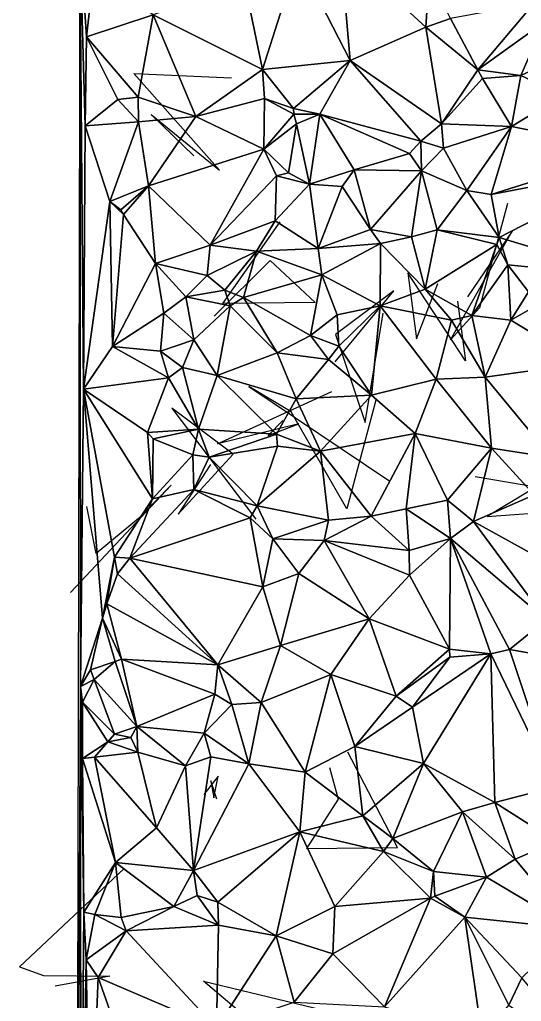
# Model space of a CAD drawing. Header units: metres. Extents: x -15.8 to 15, y -15.6 to 15.3.
# Drawn here: x -15.75 to -9.09, y -8.62 to 4.41 of the extents above; entities that cross this region are included whole.
import ezdxf

# ---------------------------------------------------------------- set-up
doc = ezdxf.new("R2010")
doc.units = ezdxf.units.M
doc.layers.add('CRACKS', color=1, linetype='Continuous')
doc.layers.add('STREET_MESH', color=7, linetype='Continuous')

msp = doc.modelspace()

# ---------------------------------------------------------------- linework, layer by layer
at = {"layer": 'CRACKS'}
for points in [[(-13.438, 2.599, 0.1), (-14.005, 3.148, 0.1), (-13.1, 2.408, 0.1), (-14.238, 3.692, 0.1), (-12.941, 3.633, 0.1)], [(-9.278, 1.965, 0.1), (-9.648, 0.583, 0.1), (-10.036, 0.158, 0.1), (-9.216, 1.6, 0.1), (-9.808, 0.725, 0.1)], [(-13.171, 0.469, 0.1), (-12.428, 1.207, 0.1), (-11.83, 0.652, 0.1), (-13.056, 0.637, 0.1), (-12.293, 1.723, 0.1)], [(-9.942, 0.67, 0.1), (-9.834, -0.121, 0.1), (-10.599, 1.044, 0.1), (-10.486, 0.171, 0.1), (-10.203, 0.902, 0.1)], [(-11.564, -0.136, 0.1), (-10.786, 0.805, 0.1), (-11.559, 0.228, 0.1), (-11.167, -0.939, 0.1), (-10.93, 0.511, 0.1)], [(-11.025, -0.642, 0.1), (-11.408, -2.086, 0.1), (-12.15, -0.798, 0.1), (-12.711, -0.462, 0.1), (-10.851, -1.711, 0.1)], [(-12.26, -0.915, 0.1), (-12.454, -1.115, 0.1), (-12.045, -0.958, 0.1), (-13.124, -1.225, 0.1), (-11.609, -0.527, 0.1)], [(-13.22, -1.499, 0.1), (-13.648, -2.157, 0.1), (-12.916, -1.362, 0.1), (-13.734, -0.749, 0.1), (-12.617, -2.222, 0.1)], [(-9.708, -1.658, 0.1), (-8.64, -1.839, 0.1), (-8.09, -1.306, 0.1), (-9.55, -2.186, 0.1), (-8.581, -2.118, 0.1)], [(-15.076, -3.195, 0.1), (-13.741, -1.773, 0.1), (-14.174, -2.213, 0.1), (-14.734, -2.678, 0.1), (-14.862, -2.054, 0.1)], [(-11.638, -5.519, 0.1), (-11.525, -5.937, 0.1), (-11.946, -6.595, 0.1), (-10.738, -6.58, 0.1), (-11.395, -5.313, 0.1)], [(-13.136, -5.938, 0.1), (-13.213, -5.695, 0.1), (-13.173, -5.921, 0.1), (-13.119, -5.634, 0.1), (-13.307, -5.876, 0.1)], [(-14.368, -6.862, 0.1), (-15.752, -8.163, 0.1), (-15.433, -8.279, 0.1), (-14.556, -8.285, 0.1), (-15.278, -8.421, 0.1)], [(-12.864, -8.938, 0.1), (-12.386, -9.456, 0.1), (-11.776, -9.655, 0.1), (-13.313, -8.352, 0.1), (-11.713, -8.737, 0.1)]]:
    msp.add_polyline3d(points, dxfattribs=at)
at = {"layer": 'STREET_MESH'}
for points in [[(-14.946, -4.445), (-14.952, 5.509), (-14.999, -14.999)], [(-14.946, -4.445), (-14.903, -0.499), (-14.952, 5.509)], [(-14.903, -0.499), (-14.881, 2.995), (-14.952, 5.509)], [(-14.881, 2.995), (-14.866, 4.179), (-14.952, 5.509)], [(-14.866, 4.179), (-14.771, 5.004), (-14.952, 5.509)], [(-11.496, 5.346), (-12.061, 5.216), (-11.364, 3.862)], [(-11.496, 5.346), (-10.361, 4.307), (-10.316, 4.991)], [(-11.496, 5.346), (-11.364, 3.862), (-10.361, 4.307)], [(-12.061, 5.216), (-12.769, 4.902), (-12.531, 3.744)], [(-11.364, 3.862), (-12.061, 5.216), (-12.531, 3.744)], [(-14.866, 4.179), (-13.979, 4.471), (-14.771, 5.004)], [(-10.316, 4.991), (-10.361, 4.307), (-10.036, 4.421)], [(-12.769, 4.902), (-13.979, 4.471), (-12.531, 3.744)], [(-9.671, 3.738), (-8.926, 4.623), (-10.036, 4.421)], [(-8.926, 4.623), (-9.671, 3.738), (-8.79, 4.372)], [(-14.18, 3.378), (-13.979, 4.471), (-14.866, 4.179)], [(-14.18, 3.378), (-13.413, 3.118), (-13.979, 4.471)], [(-13.979, 4.471), (-13.413, 3.118), (-12.531, 3.744)], [(-11.364, 3.862), (-10.153, 3.023), (-10.361, 4.307)], [(-10.361, 4.307), (-9.671, 3.738), (-10.036, 4.421)], [(-10.153, 3.023), (-9.671, 3.738), (-10.361, 4.307)], [(-9.671, 3.738), (-9.101, 3.664), (-8.79, 4.372)], [(-9.101, 3.664), (-8.442, 3.968), (-8.79, 4.372)], [(-14.447, 3.346), (-14.866, 4.179), (-14.881, 2.995)], [(-14.447, 3.346), (-14.18, 3.378), (-14.866, 4.179)], [(-9.101, 3.664), (-8.543, 3.403), (-8.442, 3.968)], [(-12.116, 3.228), (-11.364, 3.862), (-12.531, 3.744)], [(-11.364, 3.862), (-12.116, 3.228), (-11.769, 3.149)], [(-10.429, 2.794), (-11.364, 3.862), (-11.769, 3.149)], [(-10.429, 2.794), (-10.153, 3.023), (-11.364, 3.862)], [(-13.413, 3.118), (-12.503, 3.358), (-12.531, 3.744)], [(-12.503, 3.358), (-12.116, 3.228), (-12.531, 3.744)], [(-9.609, 3.626), (-9.671, 3.738), (-10.153, 3.023)], [(-9.609, 3.626), (-9.101, 3.664), (-9.671, 3.738)], [(-9.609, 3.626), (-9.227, 2.985), (-9.101, 3.664)], [(-9.101, 3.664), (-9.227, 2.985), (-8.543, 3.403)], [(-9.227, 2.985), (-9.609, 3.626), (-10.153, 3.023)], [(-9.227, 2.985), (-7.641, 2.669), (-8.543, 3.403)], [(-14.447, 3.346), (-14.881, 2.995), (-14.174, 3.05)], [(-14.18, 3.378), (-14.447, 3.346), (-14.174, 3.05)], [(-13.413, 3.118), (-14.18, 3.378), (-14.174, 3.05)], [(-12.512, 2.686), (-12.503, 3.358), (-13.413, 3.118)], [(-12.115, 3.151), (-12.503, 3.358), (-12.512, 2.686)], [(-12.115, 3.151), (-12.116, 3.228), (-12.503, 3.358)], [(-12.08, 3.024), (-12.115, 3.151), (-12.512, 2.686)], [(-12.116, 3.228), (-12.115, 3.151), (-11.769, 3.149)], [(-12.115, 3.151), (-12.08, 3.024), (-11.769, 3.149)], [(-12.08, 3.024), (-11.905, 2.224), (-11.769, 3.149)], [(-11.905, 2.224), (-11.311, 2.41), (-11.769, 3.149)], [(-10.58, 2.63), (-10.429, 2.794), (-11.769, 3.149)], [(-11.311, 2.41), (-10.58, 2.63), (-11.769, 3.149)], [(-14.881, 2.995), (-14.555, 1.991), (-14.174, 3.05)], [(-14.555, 1.991), (-14.041, 2.199), (-14.174, 3.05)], [(-14.041, 2.199), (-13.413, 3.118), (-14.174, 3.05)], [(-14.041, 2.199), (-12.512, 2.686), (-13.413, 3.118)], [(-12.08, 3.024), (-12.512, 2.686), (-12.186, 2.374)], [(-11.905, 2.224), (-12.08, 3.024), (-12.186, 2.374)], [(-10.429, 2.794), (-10.126, 2.699), (-10.153, 3.023)], [(-10.126, 2.699), (-9.227, 2.985), (-10.153, 3.023)], [(-14.555, 1.991), (-14.881, 2.995), (-14.903, -0.499)], [(-9.817, 2.136), (-9.227, 2.985), (-10.126, 2.699)], [(-9.227, 2.985), (-9.817, 2.136), (-9.496, 2.083)], [(-7.641, 2.669), (-9.227, 2.985), (-9.496, 2.083)], [(-10.42, 2.401), (-10.429, 2.794), (-10.58, 2.63)], [(-10.126, 2.699), (-10.429, 2.794), (-10.42, 2.401)], [(-13.224, 1.414), (-12.512, 2.686), (-14.041, 2.199)], [(-13.224, 1.414), (-12.341, 2.334), (-12.512, 2.686)], [(-12.512, 2.686), (-12.341, 2.334), (-12.186, 2.374)], [(-11.311, 2.41), (-10.42, 2.401), (-10.58, 2.63)], [(-9.817, 2.136), (-10.126, 2.699), (-10.42, 2.401)], [(-7.559, 2.455), (-7.641, 2.669), (-9.496, 2.083)], [(-12.341, 2.334), (-11.905, 2.224), (-12.186, 2.374)], [(-11.311, 2.41), (-11.905, 2.224), (-11.47, 2.19)], [(-11.095, 1.622), (-11.311, 2.41), (-11.47, 2.19)], [(-11.311, 2.41), (-11.095, 1.622), (-10.42, 2.401)], [(-11.095, 1.622), (-10.551, 1.523), (-10.42, 2.401)], [(-10.42, 2.401), (-10.551, 1.523), (-10.211, 1.615)], [(-9.817, 2.136), (-10.42, 2.401), (-10.211, 1.615)], [(-9.389, 1.516), (-7.559, 2.455), (-9.496, 2.083)], [(-7.559, 2.455), (-9.389, 1.516), (-7.667, 0.991)], [(-12.341, 2.334), (-13.224, 1.414), (-12.359, 1.737)], [(-11.905, 2.224), (-12.341, 2.334), (-12.359, 1.737)], [(-11.789, 1.369), (-11.905, 2.224), (-12.359, 1.737)], [(-11.905, 2.224), (-11.789, 1.369), (-11.47, 2.19)], [(-14.409, 1.881), (-14.041, 2.199), (-14.555, 1.991)], [(-14.041, 2.199), (-14.409, 1.881), (-14.375, 1.821)], [(-13.948, 1.168), (-14.041, 2.199), (-14.375, 1.821)], [(-13.224, 1.414), (-14.041, 2.199), (-13.948, 1.168)], [(-11.789, 1.369), (-11.095, 1.622), (-11.47, 2.19)], [(-9.389, 1.516), (-9.817, 2.136), (-10.211, 1.615)], [(-9.817, 2.136), (-9.389, 1.516), (-9.496, 2.083)], [(-14.555, 1.991), (-14.903, -0.499), (-14.52, 0.066)], [(-14.375, 1.821), (-14.555, 1.991), (-14.52, 0.066)], [(-14.409, 1.881), (-14.555, 1.991), (-14.375, 1.821)], [(-13.948, 1.168), (-14.375, 1.821), (-14.52, 0.066)], [(-13.224, 1.414), (-12.609, 1.331), (-12.359, 1.737)], [(-12.609, 1.331), (-11.789, 1.369), (-12.359, 1.737)], [(-10.963, 1.435), (-11.095, 1.622), (-11.789, 1.369)], [(-10.963, 1.435), (-10.551, 1.523), (-11.095, 1.622)], [(-10.551, 1.523), (-10.372, 0.83), (-10.211, 1.615)], [(-10.372, 0.83), (-9.418, 1.423), (-10.211, 1.615)], [(-9.418, 1.423), (-9.389, 1.516), (-10.211, 1.615)], [(-10.963, 1.435), (-11.789, 1.369), (-11.741, 1.021)], [(-10.967, 0.608), (-10.963, 1.435), (-11.741, 1.021)], [(-10.963, 1.435), (-10.967, 0.608), (-10.372, 0.83)], [(-10.551, 1.523), (-10.963, 1.435), (-10.372, 0.83)], [(-9.418, 1.423), (-9.275, 1.151), (-9.389, 1.516)], [(-9.389, 1.516), (-9.275, 1.151), (-7.667, 0.991)], [(-13.224, 1.414), (-13.948, 1.168), (-13.263, 1.009)], [(-12.609, 1.331), (-13.224, 1.414), (-13.263, 1.009)], [(-13.029, 0.817), (-12.609, 1.331), (-13.263, 1.009)], [(-13.029, 0.817), (-12.78, 0.718), (-12.609, 1.331)], [(-12.609, 1.331), (-12.78, 0.718), (-11.741, 1.021)], [(-11.789, 1.369), (-12.609, 1.331), (-11.741, 1.021)], [(-9.75, 0.478), (-9.418, 1.423), (-10.372, 0.83)], [(-9.275, 1.151), (-9.418, 1.423), (-9.75, 0.478)], [(-13.839, 0.511), (-13.948, 1.168), (-14.52, 0.066)], [(-13.263, 1.009), (-13.948, 1.168), (-13.548, 0.729)], [(-13.948, 1.168), (-13.839, 0.511), (-13.548, 0.729)], [(-9.233, 0.419), (-9.275, 1.151), (-9.75, 0.478)], [(-9.275, 1.151), (-9, 0.793), (-7.667, 0.991)], [(-9.275, 1.151), (-9.233, 0.419), (-9, 0.793)], [(-13.029, 0.817), (-13.263, 1.009), (-13.548, 0.729)], [(-12.78, 0.718), (-11.892, 0.215), (-11.741, 1.021)], [(-11.741, 1.021), (-11.892, 0.215), (-11.536, 0.49)], [(-10.967, 0.608), (-11.741, 1.021), (-11.536, 0.49)], [(-13.029, 0.817), (-13.548, 0.729), (-12.957, 0.607)], [(-12.78, 0.718), (-13.029, 0.817), (-12.957, 0.607)], [(-10.967, 0.608), (-10.022, 0.419), (-10.372, 0.83)], [(-10.022, 0.419), (-9.75, 0.478), (-10.372, 0.83)], [(-9, 0.793), (-9.233, 0.419), (-8.916, 0.6)], [(-13.839, 0.511), (-13.44, 0.155), (-13.548, 0.729)], [(-13.548, 0.729), (-13.44, 0.155), (-12.957, 0.607)], [(-12.335, -0.016), (-12.78, 0.718), (-12.957, 0.607)], [(-11.892, 0.215), (-12.78, 0.718), (-12.335, -0.016)], [(-13.44, 0.155), (-13.13, -0.316), (-12.957, 0.607)], [(-13.13, -0.316), (-12.335, -0.016), (-12.957, 0.607)], [(-11.514, 0.071), (-10.967, 0.608), (-11.536, 0.49)], [(-10.967, 0.608), (-11.514, 0.071), (-11.081, -0.58)], [(-10.967, 0.608), (-11.081, -0.58), (-10.224, -0.366)], [(-10.022, 0.419), (-10.967, 0.608), (-10.224, -0.366)], [(-8.916, 0.6), (-9.233, 0.419), (-8.288, -0.156)], [(-13.881, 0.005), (-13.839, 0.511), (-14.52, 0.066)], [(-13.44, 0.155), (-13.839, 0.511), (-13.881, 0.005)], [(-11.892, 0.215), (-11.514, 0.071), (-11.536, 0.49)], [(-9.574, -0.341), (-10.022, 0.419), (-10.224, -0.366)], [(-9.75, 0.478), (-10.022, 0.419), (-9.574, -0.341)], [(-9.233, 0.419), (-9.75, 0.478), (-9.574, -0.341)], [(-8.288, -0.156), (-9.233, 0.419), (-9.574, -0.341)], [(-13.592, -0.211), (-13.44, 0.155), (-13.881, 0.005)], [(-13.44, 0.155), (-13.592, -0.211), (-13.13, -0.316)], [(-11.655, -0.106), (-11.892, 0.215), (-12.335, -0.016)], [(-11.655, -0.106), (-11.514, 0.071), (-11.892, 0.215)], [(-14.903, -0.499), (-13.777, -0.35), (-14.52, 0.066)], [(-13.777, -0.35), (-13.881, 0.005), (-14.52, 0.066)], [(-13.777, -0.35), (-13.592, -0.211), (-13.881, 0.005)], [(-11.514, 0.071), (-11.655, -0.106), (-11.081, -0.58)], [(-13.13, -0.316), (-12.084, -0.627), (-12.335, -0.016)], [(-12.084, -0.627), (-11.655, -0.106), (-12.335, -0.016)], [(-11.655, -0.106), (-12.084, -0.627), (-11.081, -0.58)], [(-13.378, -1.027), (-13.592, -0.211), (-13.777, -0.35)], [(-13.592, -0.211), (-13.378, -1.027), (-13.13, -0.316)], [(-8.694, -1.405), (-8.288, -0.156), (-9.574, -0.341)], [(-13.777, -0.35), (-14.903, -0.499), (-14.056, -1.073)], [(-13.378, -1.027), (-13.777, -0.35), (-14.056, -1.073)], [(-13.13, -0.316), (-13.378, -1.027), (-12.342, -1.097)], [(-12.084, -0.627), (-13.13, -0.316), (-12.342, -1.097)], [(-11.081, -0.58), (-10.504, -1.087), (-10.224, -0.366)], [(-10.504, -1.087), (-9.492, -1.279), (-10.224, -0.366)], [(-9.492, -1.279), (-9.574, -0.341), (-10.224, -0.366)], [(-9.492, -1.279), (-8.694, -1.405), (-9.574, -0.341)], [(-14.946, -4.445), (-14.65, -3.535), (-14.903, -0.499)], [(-14.903, -0.499), (-13.99, -1.952), (-14.056, -1.073)], [(-14.492, -2.729), (-13.99, -1.952), (-14.903, -0.499)], [(-14.65, -3.535), (-14.492, -2.729), (-14.903, -0.499)], [(-11.758, -1.323), (-12.084, -0.627), (-12.342, -1.097)], [(-12.084, -0.627), (-11.758, -1.323), (-11.081, -0.58)], [(-11.758, -1.323), (-10.504, -1.087), (-11.081, -0.58)], [(-13.978, -1.157), (-13.378, -1.027), (-14.056, -1.073)], [(-13.453, -1.368), (-13.378, -1.027), (-13.978, -1.157)], [(-13.378, -1.027), (-13.453, -1.368), (-13.238, -1.4)], [(-13.378, -1.027), (-13.238, -1.4), (-12.342, -1.097)], [(-13.99, -1.952), (-13.978, -1.157), (-14.056, -1.073)], [(-13.453, -1.368), (-13.978, -1.157), (-13.99, -1.952)], [(-13.238, -1.4), (-12.33, -1.254), (-12.342, -1.097)], [(-12.33, -1.254), (-11.758, -1.323), (-12.342, -1.097)], [(-10.504, -1.087), (-11.758, -1.323), (-11.087, -2.182)], [(-10.622, -2.085), (-10.504, -1.087), (-11.087, -2.182)], [(-10.622, -2.085), (-10.073, -1.969), (-10.504, -1.087)], [(-10.504, -1.087), (-10.073, -1.969), (-9.492, -1.279)], [(-12.599, -2.045), (-12.33, -1.254), (-13.238, -1.4)], [(-11.758, -1.323), (-12.33, -1.254), (-12.599, -2.045)], [(-10.073, -1.969), (-9.728, -2.256), (-9.492, -1.279)], [(-9.492, -1.279), (-9.728, -2.256), (-8.922, -1.902)], [(-8.694, -1.405), (-9.492, -1.279), (-8.922, -1.902)], [(-13.453, -1.368), (-13.99, -1.952), (-13.441, -1.831)], [(-13.238, -1.4), (-13.453, -1.368), (-13.441, -1.831)], [(-12.599, -2.045), (-13.238, -1.4), (-13.441, -1.831)], [(-11.758, -1.323), (-12.599, -2.045), (-11.653, -2.237)], [(-11.758, -1.323), (-11.653, -2.237), (-11.087, -2.182)], [(-13.99, -1.952), (-14.492, -2.729), (-14.288, -2.742)], [(-13.441, -1.831), (-13.99, -1.952), (-14.288, -2.742)], [(-12.692, -2.206), (-13.441, -1.831), (-14.288, -2.742)], [(-12.692, -2.206), (-12.599, -2.045), (-13.441, -1.831)], [(-9.728, -2.256), (-8.385, -2.998), (-8.922, -1.902)], [(-12.599, -2.045), (-12.692, -2.206), (-12.394, -2.482)], [(-11.653, -2.237), (-12.599, -2.045), (-12.394, -2.482)], [(-10.073, -1.969), (-10.622, -2.085), (-10.035, -2.478)], [(-10.073, -1.969), (-10.035, -2.478), (-9.728, -2.256)], [(-12.524, -3.123), (-12.692, -2.206), (-14.288, -2.742)], [(-12.692, -2.206), (-12.524, -3.123), (-12.394, -2.482)], [(-11.653, -2.237), (-11.712, -2.506), (-11.087, -2.182)], [(-11.712, -2.506), (-10.584, -2.64), (-11.087, -2.182)], [(-10.584, -2.64), (-10.622, -2.085), (-11.087, -2.182)], [(-10.035, -2.478), (-10.622, -2.085), (-10.584, -2.64)], [(-11.712, -2.506), (-11.653, -2.237), (-12.394, -2.482)], [(-10.035, -2.478), (-8.767, -3.561), (-9.728, -2.256)], [(-8.767, -3.561), (-8.385, -2.998), (-9.728, -2.256)], [(-12.524, -3.123), (-12.049, -2.944), (-12.394, -2.482)], [(-12.049, -2.944), (-11.712, -2.506), (-12.394, -2.482)], [(-11.712, -2.506), (-12.049, -2.944), (-11.114, -3.547)], [(-10.579, -2.965), (-11.712, -2.506), (-11.114, -3.547)], [(-11.712, -2.506), (-10.579, -2.965), (-10.584, -2.64)], [(-10.579, -2.965), (-10.035, -2.478), (-10.584, -2.64)], [(-10.035, -2.478), (-10.579, -2.965), (-10.047, -3.946)], [(-9.498, -4.012), (-10.035, -2.478), (-10.047, -3.946)], [(-8.767, -3.561), (-10.035, -2.478), (-9.252, -3.954)], [(-10.035, -2.478), (-9.498, -4.012), (-9.252, -3.954)], [(-14.65, -3.535), (-14.596, -3.347), (-14.492, -2.729)], [(-14.596, -3.347), (-14.455, -2.949), (-14.492, -2.729)], [(-14.492, -2.729), (-14.455, -2.949), (-14.288, -2.742)], [(-14.455, -2.949), (-13.12, -4.156), (-14.288, -2.742)], [(-13.12, -4.156), (-12.524, -3.123), (-14.288, -2.742)], [(-14.455, -2.949), (-14.596, -3.347), (-13.12, -4.156)], [(-12.049, -2.944), (-12.524, -3.123), (-12.292, -3.901)], [(-12.049, -2.944), (-12.292, -3.901), (-11.114, -3.547)], [(-10.579, -2.965), (-11.114, -3.547), (-10.047, -3.946)], [(-12.524, -3.123), (-13.12, -4.156), (-12.292, -3.901)], [(-14.596, -3.347), (-14.65, -3.535), (-14.4, -4.083)], [(-13.12, -4.156), (-14.596, -3.347), (-14.4, -4.083)], [(-14.811, -4.222), (-14.65, -3.535), (-14.946, -4.445)], [(-14.811, -4.222), (-14.486, -4.111), (-14.65, -3.535)], [(-14.65, -3.535), (-14.486, -4.111), (-14.4, -4.083)], [(-12.292, -3.901), (-11.624, -4.285), (-11.114, -3.547)], [(-11.624, -4.285), (-10.755, -4.57), (-11.114, -3.547)], [(-11.114, -3.547), (-10.755, -4.57), (-10.047, -3.946)], [(-8.273, -4.125), (-8.767, -3.561), (-9.252, -3.954)], [(-13.12, -4.156), (-12.547, -4.657), (-12.292, -3.901)], [(-12.547, -4.657), (-11.624, -4.285), (-12.292, -3.901)], [(-10.755, -4.57), (-10.044, -4.053), (-10.047, -3.946)], [(-9.498, -4.012), (-10.538, -4.718), (-10.393, -5.465)], [(-9.498, -4.012), (-10.044, -4.053), (-10.538, -4.718)], [(-9.448, -5.982), (-9.498, -4.012), (-10.393, -5.465)], [(-10.044, -4.053), (-9.498, -4.012), (-10.047, -3.946)], [(-9.252, -3.954), (-9.498, -4.012), (-8.645, -5.776)], [(-9.498, -4.012), (-9.448, -5.982), (-8.645, -5.776)], [(-8.273, -4.125), (-9.252, -3.954), (-8.645, -5.776)], [(-14.763, -4.35), (-14.486, -4.111), (-14.811, -4.222)], [(-14.486, -4.111), (-14.763, -4.35), (-14.197, -4.973)], [(-14.4, -4.083), (-14.486, -4.111), (-14.197, -4.973)], [(-13.16, -4.547), (-14.4, -4.083), (-14.197, -4.973)], [(-13.16, -4.547), (-13.12, -4.156), (-14.4, -4.083)], [(-13.12, -4.156), (-13.16, -4.547), (-12.938, -4.684)], [(-12.547, -4.657), (-13.12, -4.156), (-12.938, -4.684)], [(-10.538, -4.718), (-10.044, -4.053), (-10.755, -4.57)], [(-14.763, -4.35), (-14.811, -4.222), (-14.946, -4.445)], [(-12.547, -4.657), (-11.965, -5.58), (-11.624, -4.285)], [(-11.965, -5.58), (-11.303, -5.241), (-11.624, -4.285)], [(-11.624, -4.285), (-11.303, -5.241), (-10.755, -4.57)], [(-14.918, -4.651), (-14.763, -4.35), (-14.946, -4.445)], [(-14.493, -5.078), (-14.763, -4.35), (-14.918, -4.651)], [(-14.763, -4.35), (-14.493, -5.078), (-14.197, -4.973)], [(-14.941, -12.037), (-14.946, -4.445), (-14.999, -14.999)], [(-14.918, -5.401), (-14.946, -4.445), (-14.898, -7.436)], [(-14.918, -5.401), (-14.918, -4.651), (-14.946, -4.445)], [(-14.946, -4.445), (-14.941, -12.037), (-14.898, -7.436)], [(-13.16, -4.547), (-14.197, -4.973), (-13.304, -5.061)], [(-12.938, -4.684), (-13.16, -4.547), (-13.304, -5.061)], [(-14.581, -5.179), (-14.918, -4.651), (-14.918, -5.401)], [(-14.581, -5.179), (-14.493, -5.078), (-14.918, -4.651)], [(-12.712, -5.47), (-12.938, -4.684), (-13.304, -5.061)], [(-12.712, -5.47), (-12.547, -4.657), (-12.938, -4.684)], [(-11.965, -5.58), (-12.547, -4.657), (-12.712, -5.47)], [(-11.303, -5.241), (-10.538, -4.718), (-10.755, -4.57)], [(-10.538, -4.718), (-11.303, -5.241), (-10.393, -5.465)], [(-14.278, -5.12), (-14.493, -5.078), (-14.581, -5.179)], [(-14.493, -5.078), (-14.278, -5.12), (-14.197, -4.973)], [(-14.278, -5.12), (-14.182, -5.317), (-14.197, -4.973)], [(-14.197, -4.973), (-13.55, -5.495), (-13.304, -5.061)], [(-14.197, -4.973), (-14.182, -5.317), (-13.55, -5.495)], [(-13.55, -5.495), (-13.214, -5.378), (-13.304, -5.061)], [(-13.214, -5.378), (-12.712, -5.47), (-13.304, -5.061)], [(-14.76, -5.38), (-14.581, -5.179), (-14.918, -5.401)], [(-14.581, -5.179), (-14.76, -5.38), (-14.182, -5.317)], [(-14.278, -5.12), (-14.581, -5.179), (-14.182, -5.317)], [(-14.182, -5.317), (-14.76, -5.38), (-13.936, -6.317)], [(-14.182, -5.317), (-13.936, -6.317), (-13.55, -5.495)], [(-11.303, -5.241), (-11.965, -5.58), (-11.196, -6.16)], [(-11.303, -5.241), (-11.196, -6.16), (-10.393, -5.465)], [(-14.76, -5.38), (-14.918, -5.401), (-14.479, -6.78)], [(-14.918, -5.401), (-14.898, -7.436), (-14.479, -6.78)], [(-13.936, -6.317), (-14.76, -5.38), (-14.479, -6.78)], [(-13.446, -6.885), (-13.214, -5.378), (-13.55, -5.495)], [(-12.712, -5.47), (-13.214, -5.378), (-13.446, -6.885)], [(-12.033, -6.371), (-12.712, -5.47), (-13.446, -6.885)], [(-11.965, -5.58), (-12.712, -5.47), (-12.033, -6.371)], [(-11.196, -6.16), (-10.799, -6.461), (-10.393, -5.465)], [(-10.799, -6.461), (-9.874, -6.107), (-10.393, -5.465)], [(-9.874, -6.107), (-9.448, -5.982), (-10.393, -5.465)], [(-13.936, -6.317), (-13.446, -6.885), (-13.55, -5.495)], [(-11.196, -6.16), (-11.965, -5.58), (-12.033, -6.371)], [(-9.448, -5.982), (-8.633, -6.499), (-8.645, -5.776)], [(-9.175, -6.736), (-9.448, -5.982), (-9.874, -6.107)], [(-9.175, -6.736), (-8.633, -6.499), (-9.448, -5.982)], [(-10.259, -6.897), (-9.874, -6.107), (-10.799, -6.461)], [(-10.259, -6.897), (-9.556, -6.973), (-9.874, -6.107)], [(-9.556, -6.973), (-9.175, -6.736), (-9.874, -6.107)], [(-11.196, -6.16), (-12.033, -6.371), (-10.923, -6.634)], [(-11.196, -6.16), (-10.923, -6.634), (-10.799, -6.461)], [(-13.446, -6.885), (-13.936, -6.317), (-14.479, -6.78)], [(-13.121, -7.306), (-12.033, -6.371), (-13.446, -6.885)], [(-13.121, -7.306), (-12.346, -7.75), (-12.033, -6.371)], [(-12.033, -6.371), (-12.346, -7.75), (-11.568, -7.363)], [(-12.033, -6.371), (-11.568, -7.363), (-10.923, -6.634)], [(-10.923, -6.634), (-10.259, -6.897), (-10.799, -6.461)], [(-9.175, -6.736), (-8.409, -7.656), (-8.633, -6.499)], [(-11.568, -7.363), (-10.3, -7.25), (-10.923, -6.634)], [(-10.3, -7.25), (-10.259, -6.897), (-10.923, -6.634)], [(-8.409, -7.656), (-9.175, -6.736), (-9.556, -6.973)], [(-14.898, -7.436), (-14.754, -7.469), (-14.479, -6.78)], [(-14.754, -7.469), (-14.404, -7.51), (-14.479, -6.78)], [(-13.705, -7.361), (-13.446, -6.885), (-14.479, -6.78)], [(-14.404, -7.51), (-13.705, -7.361), (-14.479, -6.78)], [(-13.705, -7.361), (-13.394, -7.217), (-13.446, -6.885)], [(-13.394, -7.217), (-13.121, -7.306), (-13.446, -6.885)], [(-10.3, -7.25), (-10.244, -7.226), (-10.259, -6.897)], [(-10.259, -6.897), (-10.244, -7.226), (-9.556, -6.973)], [(-10.244, -7.226), (-9.846, -7.505), (-9.556, -6.973)], [(-9.846, -7.505), (-8.409, -7.656), (-9.556, -6.973)], [(-13.394, -7.217), (-13.705, -7.361), (-13.114, -7.61)], [(-13.121, -7.306), (-13.394, -7.217), (-13.114, -7.61)], [(-10.912, -8.692), (-10.3, -7.25), (-11.596, -7.989)], [(-10.3, -7.25), (-11.568, -7.363), (-11.596, -7.989)], [(-9.846, -7.505), (-10.3, -7.25), (-10.912, -8.692)], [(-10.244, -7.226), (-10.3, -7.25), (-9.846, -7.505)], [(-13.705, -7.361), (-14.404, -7.51), (-14.339, -7.686)], [(-13.114, -7.61), (-13.705, -7.361), (-14.339, -7.686)], [(-12.346, -7.75), (-13.121, -7.306), (-13.114, -7.61)], [(-11.568, -7.363), (-12.346, -7.75), (-11.596, -7.989)], [(-14.941, -12.037), (-14.868, -8.071), (-14.898, -7.436)], [(-14.868, -8.071), (-14.754, -7.469), (-14.898, -7.436)], [(-14.339, -7.686), (-14.754, -7.469), (-14.868, -8.071)], [(-14.404, -7.51), (-14.754, -7.469), (-14.339, -7.686)], [(-9.614, -9.1), (-9.846, -7.505), (-10.912, -8.692)], [(-8.409, -7.656), (-9.846, -7.505), (-9.087, -8.311)], [(-9.846, -7.505), (-9.259, -8.671), (-9.087, -8.311)], [(-9.614, -9.1), (-9.259, -8.671), (-9.846, -7.505)], [(-13.14, -8.977), (-13.114, -7.61), (-14.339, -7.686)], [(-13.14, -8.977), (-12.346, -7.75), (-13.114, -7.61)], [(-14.339, -7.686), (-14.868, -8.071), (-14.711, -8.305)], [(-13.14, -8.977), (-14.339, -7.686), (-14.711, -8.305)], [(-12.346, -7.75), (-13.14, -8.977), (-12.108, -8.631)], [(-12.346, -7.75), (-12.108, -8.631), (-11.596, -7.989)], [(-14.941, -12.037), (-14.82, -11.017), (-14.868, -8.071)], [(-14.868, -8.071), (-14.82, -11.017), (-14.711, -8.305)], [(-12.108, -8.631), (-10.912, -8.692), (-11.596, -7.989)], [(-14.82, -11.017), (-14.296, -9.468), (-14.711, -8.305)], [(-14.296, -9.468), (-13.14, -8.977), (-14.711, -8.305)], [(-9.259, -8.671), (-8.09, -9.507), (-9.087, -8.311)]]:
    msp.add_3dface(points, dxfattribs=at)

doc.saveas('drawing.dxf')
